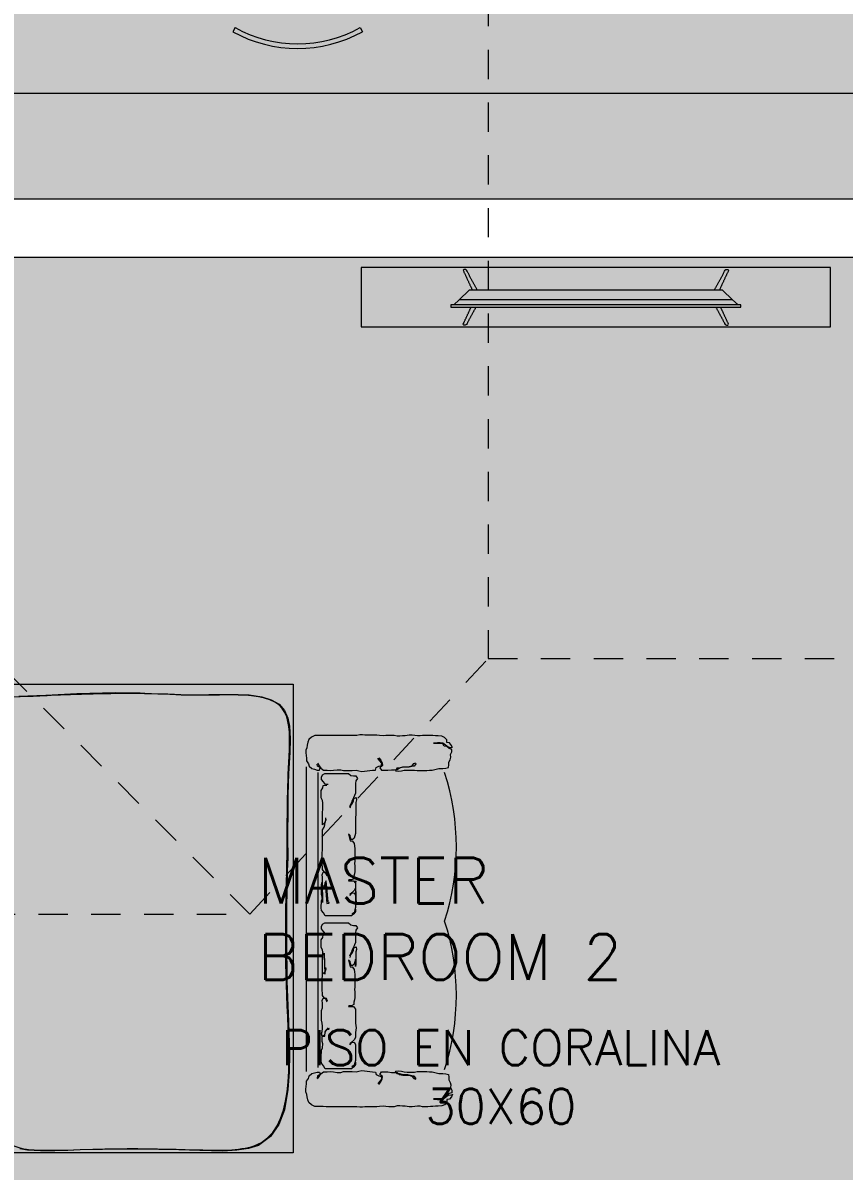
# Model space of a CAD drawing. Header units: metres. Extents: x 113 to 2416, y -346 to 476.
# Drawn here: x 225.096 to 228.595, y -165.325 to -160.429 of the extents above; entities that cross this region are included whole.
import ezdxf

# ---------------------------------------------------------------- set-up
doc = ezdxf.new("R2010")
doc.units = ezdxf.units.M
doc.linetypes.add('0', pattern=[0])
doc.linetypes.add('HIDDEN2', pattern=[0.1875, 0.125, -0.0625])
doc.layers.get('0').update_dxf_attribs({"color": 250, "linetype": '0', "lineweight": 20})
for name, color, linetype, lineweight in [('A-WALL', 250, 'Continuous', 20), ('baños', 140, 'Continuous', 0), ('MOBILIARIOS', 252, 'Continuous', 0), ('SE-3', 253, 'Continuous', 5), ('textos', 7, 'Continuous', 0)]:
    doc.layers.add(name, color=color, linetype=linetype, lineweight=lineweight)
doc.layers.add('Techos 1', color=7, linetype='HIDDEN2', lineweight=9, true_color=0x42391a)
doc.styles.get("Standard").update_dxf_attribs({"font": 'arial.ttf', "height": 0.1875})

# ---------------------------------------------------------------- blocks, each defined once
blk = doc.blocks.new('A$Ca3ef8f56')
at = {"layer": 'MOBILIARIOS'}
for p, q in [((0.003195403097095095, 0.1527033372694859), (0.003195403097322469, 1.451924246139242)), ((0.05319540309727699, 0.1693901862818166), (0.05319540309727699, 1.42835933106835))]:
    blk.add_line(p, q, dxfattribs=at)
for points in [[(0.6248771440950236, 1.532406710350187), (0.6212087240223241, 1.543400731105066), (0.6126485956714873, 1.554394632366893), (0.6016430946962714, 1.555616243334953), (0.6004202880052958, 1.56661014459678), (0.5906373529634834, 1.577604165351659), (0.5796318519882675, 1.582490370245068), (0.5637348834920317, 1.583711861720076), (0.5527291417594711, 1.583711861720076), (0.5417234000269104, 1.584933472688135), (0.5307178990516945, 1.584933472688135), (0.5197121573189065, 1.586154964163143), (0.49770091461113, 1.586154964163143), (0.4866954136359141, 1.583711861720076), (0.4756896719031261, 1.583711861720076), (0.4646841709279101, 1.584933472688135), (0.4536784291953495, 1.587376575138478), (0.4402270740808376, 1.587376575138478), (0.4231072988938536, 1.583711861720076), (0.4121015571612929, 1.583711861720076), (0.401096056186077, 1.582490370245068), (0.3888675077625408, 1.582490370245068), (0.3766389593390045, 1.586154964163143), (0.3534049099402523, 1.586154964163143), (0.3411766022740608, 1.584933472688135), (0.3301708605415001, 1.583711861720076), (0.3142738920452643, 1.584933472688135), (0.3032681503127037, 1.587376575138478), (0.2519085839941795, 1.587376575138478), (0.2409030830189636, 1.588598066613486), (0.2298973412864029, 1.588598066613486), (0.2176687928628667, 1.586154964163143), (0.08682414330627353, 1.586154964163143), (0.07459559488273726, 1.584933472688135), (0.03913299706067619, 1.584933472688135), (0.02445883525518866, 1.578825656826666), (0.01223052758922449, 1.567831755564839), (0.008561866759180248, 1.55683773480996), (0.00611625337745636, 1.544622222580074), (0.003670399238160371, 1.533628321318247), (1.979165688226203e-06, 1.522634300563368), (1.979165688226203e-06, 1.511640399301541), (0.001224785856436483, 1.500646378546662), (0.002447592547412114, 1.488430866316776), (0.002447592547412114, 1.477436965054949), (0.01100748014090414, 1.465221452825062), (0.01467614097094838, 1.454227432070184), (0.02568188270350902, 1.444455022283364), (0.03668738367872493, 1.442011919840297), (0.04769312541151294, 1.438347325914947), (0.05869862638672885, 1.438347325914947), (0.06114423976845274, 1.449341227176774), (0.05013873879323683, 1.454227432070184), (0.04769312541151294, 1.463999841857003)], [(0.4707984451396783, 1.46644294430007), (0.4622383167888415, 1.455449043038243), (0.4512328158136256, 1.454227432070184), (0.4341127998690695, 1.450562838144833), (0.4231072988938536, 1.450562838144833), (0.4108787504703173, 1.449341227176774), (0.3998732494951014, 1.445676633258699), (0.3876447010715651, 1.445676633258699), (0.3827532335507726, 1.434682612496545), (0.3949817819743089, 1.433461121021537), (0.4072103303978452, 1.434682612496545), (0.4194386380638093, 1.437125714946887), (0.4316671864873456, 1.438347325914947), (0.4634613642371619, 1.438347325914947), (0.4744668652123778, 1.43590422347188), (0.5160437372464344, 1.43590422347188), (0.5270492382216503, 1.437125714946887), (0.5380549799542109, 1.437125714946887), (0.555174755141195, 1.442011919840297), (0.5674033035647312, 1.444455022283364), (0.5845230787517153, 1.444455022283364), (0.5967516271752515, 1.445676633258699), (0.6077573689080396, 1.449341227176774), (0.6089801755987878, 1.460335247931653), (0.6089801755987878, 1.47132914919348), (0.6150944498105559, 1.482323169948359), (0.6175400631922798, 1.493317071210186), (0.6163172565015316, 1.504311091965064), (0.6224315307132997, 1.515304993226891), (0.6224315307132997, 1.52629901398177), (0.6114257889805117, 1.529963607899845), (0.6004202880052958, 1.538514526211657), (0.5894145462727352, 1.539736017686664), (0.5845230787517153, 1.550730038441543), (0.5735175777764994, 1.55195152991655), (0.544169254165979, 1.55195152991655)], [(0.544169254165979, 1.554394632366893), (0.5612890293529631, 1.555616243334953), (0.5722947710855237, 1.555616243334953), (0.5845230787517153, 1.554394632366893), (0.5955288204845033, 1.545843833548133), (0.6065345622170639, 1.537292915243597), (0.6175400631922798, 1.534849812793254), (0.6212087240223241, 1.534849812793254)], [(0.05013873879323683, 1.467664555268129), (0.05625301300500496, 1.45667053451325), (0.06359009390752135, 1.445676633258699), (0.07581864233105762, 1.437125714946887), (0.09049280413631777, 1.437125714946887), (0.1063897726325536, 1.43590422347188), (0.1173952736077695, 1.437125714946887), (0.13329248286135, 1.439568817389954), (0.1491894513573584, 1.439568817389954), (0.1601949523325743, 1.43590422347188), (0.1981034042941587, 1.43590422347188), (0.2152231794811428, 1.437125714946887), (0.2262286804563587, 1.434682612496545), (0.238457228879895, 1.432239510053478), (0.2506857773034312, 1.433461121021537), (0.2616912782786471, 1.434682612496545), (0.2726970200112078, 1.43590422347188), (0.2837025209864237, 1.437125714946887), (0.2971538761009356, 1.438347325914947), (0.2995997302400042, 1.449341227176774), (0.3106052312152201, 1.454227432070184), (0.3216109729480081, 1.45667053451325), (0.324056586329732, 1.467664555268129), (0.3142738920452643, 1.478658456529956), (0.306936811142748, 1.488430866316776)], [(0.3106052312152201, 1.490873968759843), (0.3203881662570325, 1.479880067505292), (0.3252793930204803, 1.468886046743137), (0.3265021997114559, 1.457892145488586), (0.31549669873624, 1.448119735701766), (0.3228337796387564, 1.437125714946887), (0.3497364898675528, 1.437125714946887), (0.3656334583637886, 1.439568817389954), (0.3778620067873248, 1.439568817389954), (0.3888675077625408, 1.44079042836529), (0.3998732494951014, 1.448119735701766), (0.4133246046093859, 1.451784329619841), (0.4402270740808376, 1.451784329619841), (0.4524556225043739, 1.455449043038243), (0.4597927034071176, 1.46644294430007), (0.4695753976913579, 1.468886046743137)], [(0.09463840531969936, 1.37715253886563), (0.08440164263237193, 1.37715253886563), (0.07587112743811986, 1.387378437219013), (0.06734061224386778, 1.397604216072068), (0.06734061224386778, 1.407830114425451), (0.0707528664731285, 1.418055893285782), (0.08098962916045593, 1.42316878271231), (0.1821729610828129, 1.42316878271231), (0.1924097237703677, 1.414647260498896), (0.2026462457003504, 1.412943003851979), (0.2128830083876778, 1.412943003851979), (0.2197075168459719, 1.402717224998923), (0.2128830083876778, 1.392491326645541), (0.2111770016517198, 1.38056117164524), (0.2111770016517198, 1.339657817225088), (0.2077647474226865, 1.329432038364757), (0.2026462457003504, 1.319206140011374), (0.197527984735359, 1.308980361158319), (0.1941157305060983, 1.298754582297988), (0.188997469541107, 1.288528683944605), (0.1855852153120736, 1.281711418378109)], [(0.08440164263237193, 1.233990917884512), (0.08440164263237193, 1.223765019531129), (0.08098962916045593, 1.213539240670798), (0.0707528664731285, 1.205017718457384), (0.0707528664731285, 1.257851227877836), (0.0724588732090865, 1.271485639517778), (0.0724588732090865, 1.298754582297988), (0.0707528664731285, 1.308980361158319), (0.06563460550813716, 1.319206140011374), (0.06563460550813716, 1.351587972225389), (0.0724588732090865, 1.361813870578771), (0.07416512070216186, 1.372039649431827), (0.08440164263237193, 1.373744025571796), (0.08952014435470801, 1.373744025571796)], [(0.188997469541107, 1.276598528951581), (0.1924097237703677, 1.286824427304964), (0.1992342322284344, 1.297050206158019), (0.2026462457003504, 1.307276104511402), (0.2043524931936531, 1.317501883371733), (0.2145892558809805, 1.320910516158619), (0.2162952626169385, 1.310684617805236), (0.2128830083876778, 1.300458838944905), (0.2128830083876778, 1.247625329524453), (0.2111770016517198, 1.237399550671398), (0.2111770016517198, 1.167522996824118), (0.2094707541586445, 1.157297098470735), (0.2060584999293837, 1.147071319610404), (0.195821977999401, 1.13854979739699), (0.190703476277065, 1.148775576257322), (0.188997469541107, 1.159001474610704), (0.1821729610828129, 1.165818740177201)], [(0.09293239858374136, 0.9902751674962929), (0.08781389686140528, 1.000501065849676), (0.07757737493142258, 1.003909698636562), (0.0707528664731285, 1.014135477489617), (0.0707528664731285, 1.024361256349948), (0.06904661897982578, 1.034587154703331), (0.06904661897982578, 1.085716287983814), (0.0707528664731285, 1.095942186337197), (0.0707528664731285, 1.182861784604029), (0.07757737493142258, 1.194791820104001), (0.08098962916045593, 1.205017718457384), (0.08269563589641393, 1.215243497317715), (0.08610789012544728, 1.227173652318015), (0.08610789012544728, 1.228878028457984)], [(0.1821729610828129, 1.164114364037232), (0.1855852153120736, 1.147071319610404), (0.188997469541107, 1.136845540757349), (0.1992342322284344, 1.13514116461738), (0.2060584999293837, 1.124915385757049), (0.2077647474226865, 1.114689487403666), (0.2094707541586445, 1.102759332410642), (0.2094707541586445, 1.049925942483242), (0.2077647474226865, 1.039700044129859), (0.2094707541586445, 1.029474265276804), (0.2094707541586445, 1.005613955276203), (0.2077647474226865, 0.9953880569228204), (0.2043524931936531, 0.9851622780697653), (0.2043524931936531, 0.9749364992094343), (0.1941157305060983, 0.9698234902898548), (0.1838789678187709, 0.9698234902898548), (0.1821729610828129, 0.9664148575029685), (0.2026462457003504, 0.9664148575029685), (0.2111770016517198, 0.9561890786426375), (0.2111770016517198, 0.8965384231560165), (0.2128830083876778, 0.8863125248026336), (0.2145892558809805, 0.8760867459423025), (0.2128830083876778, 0.9658608475874644), (0.2111770016517198, 0.9556350687344093), (0.2111770016517198, 0.9351833915206953), (0.2060584999293837, 0.9249574931673124), (0.195821977999401, 0.9147317143142573), (0.1872912220478042, 0.9079144487404847)], [(0.09463840531969936, 0.8760867459423025), (0.08610789012544728, 0.9658608475874644), (0.08098962916045593, 0.9556350687344093), (0.07928338166715321, 0.9454091703810263), (0.06904661897982578, 0.9402962809544988), (0.06734061224386778, 0.9505221793078817), (0.06904661897982578, 0.9607479581609368), (0.0707528664731285, 0.8726781131626922), (0.0707528664731285, 0.8829038920157473), (0.06904661897982578, 0.8965384231560165), (0.06734061224386778, 0.9084685781490407), (0.06734061224386778, 0.9493718130761408), (0.0707528664731285, 0.961301968076441), (0.0707528664731285, 0.981753645282879), (0.06904661897982578, 0.991979543636262), (0.07416512070216186, 1.002205322496593), (0.08440164263237193, 1.000501065849676), (0.08781389686140528, 0.9902751674962929), (0.08952014435470801, 0.9868665347166825)], [(0.2111770016517198, 0.8448551604669774), (0.2111770016517198, 0.8346293816066463), (0.2043524931936531, 0.8244034832532634), (0.1941157305060983, 0.8158819610471255), (0.08269563589641393, 0.8158819610471255), (0.07587112743811986, 0.8295163726870669), (0.06734061224386778, 0.8397422710404499), (0.06563460550813716, 0.8499680498935049), (0.06563460550813716, 0.8601939482468879), (0.06734061224386778, 0.8704197271072189), (0.06734061224386778, 0.8806456254606019), (0.0707528664731285, 0.890871404313657), (0.0724588732090865, 0.9079144487404847), (0.06904661897982578, 0.9181403470938676), (0.06904661897982578, 0.9385920243075816), (0.08098962916045593, 0.9402962809544988), (0.08269563589641393, 0.9590437015140196), (0.08952014435470801, 0.8692694803758059), (0.09975690704203544, 0.8709737370154471), (0.09805065954873271, 0.8743823698023334)], [(0.1872912220478042, 0.9028015593139571), (0.195821977999401, 0.9130274576673401), (0.2060584999293837, 0.9147317143142573), (0.2111770016517198, 0.9045058159608743), (0.2111770016517198, 0.851672426033474), (0.2094707541586445, 0.8414465276800911), (0.2060584999293837, 0.831220748827036), (0.195821977999401, 0.8244034832532634)], [(0.09463840531969936, 0.7399965342920041), (0.08440164263237193, 0.7399965342920041), (0.07587112743811986, 0.750222432645387), (0.06734061224386778, 0.7604482115057181), (0.06734061224386778, 0.770674109859101), (0.0707528664731285, 0.7808998887194321), (0.08098962916045593, 0.7860127781459596), (0.1821729610828129, 0.7860127781459596), (0.1924097237703677, 0.7774912559325458), (0.2026462457003504, 0.7757869992856286), (0.2128830083876778, 0.7757869992856286), (0.2197075168459719, 0.7655612204325735), (0.2128830083876778, 0.7553353220791905), (0.2111770016517198, 0.7434051670788904), (0.2111770016517198, 0.7025018126587383), (0.2077647474226865, 0.6922760337984073), (0.2026462457003504, 0.6820501354450244), (0.197527984735359, 0.6718243565919693), (0.1941157305060983, 0.6615985777316382), (0.188997469541107, 0.6513726793782553), (0.1855852153120736, 0.6445554138117586)], [(0.08440164263237193, 0.5968349133181619), (0.08440164263237193, 0.5866090149647789), (0.08098962916045593, 0.5763832361044479), (0.0707528664731285, 0.567861713891034), (0.0707528664731285, 0.6206952233114862), (0.0724588732090865, 0.6343296349514276), (0.0724588732090865, 0.6615985777316382), (0.0707528664731285, 0.6718243565919693), (0.06563460550813716, 0.6820501354450244), (0.06563460550813716, 0.7144319676590385), (0.0724588732090865, 0.7246578660124214), (0.07416512070216186, 0.7348836448654765), (0.08440164263237193, 0.7365880210054456), (0.08952014435470801, 0.7365880210054456)], [(0.09293239858374136, 0.4531191629284876), (0.08781389686140528, 0.4633450612818706), (0.07757737493142258, 0.4667536940687569), (0.0707528664731285, 0.4769794729290879), (0.0707528664731285, 0.487205251782143), (0.06904661897982578, 0.497431150135526), (0.06904661897982578, 0.548560283416009), (0.0707528664731285, 0.558786181769392), (0.0707528664731285, 0.6457057800362236), (0.07757737493142258, 0.6576358155434718), (0.08098962916045593, 0.567861713891034), (0.08269563589641393, 0.5780874927513651), (0.08610789012544728, 0.5900176477516652), (0.08610789012544728, 0.5917220238916343)], [(0.188997469541107, 0.6394425243852311), (0.1924097237703677, 0.649668422738614), (0.1992342322284344, 0.6598942015916691), (0.2026462457003504, 0.6701200999450521), (0.2043524931936531, 0.6803458788053831), (0.2145892558809805, 0.6837545115849935), (0.2162952626169385, 0.6735286132316105), (0.2128830083876778, 0.6633028343785554), (0.2128830083876778, 0.6104693249581032), (0.2111770016517198, 0.6002435461050482), (0.2111770016517198, 0.6303669922563131), (0.2094707541586445, 0.6201410939029302), (0.2060584999293837, 0.6099153150498751), (0.195821977999401, 0.6013937928364612), (0.190703476277065, 0.6116195716895163), (0.188997469541107, 0.6218454700428993), (0.1821729610828129, 0.6286627356166719)], [(0.1821729610828129, 0.6269583594694268), (0.1855852153120736, 0.6099153150498751), (0.188997469541107, 0.599689536189544), (0.1992342322284344, 0.5979851600495749), (0.2060584999293837, 0.5877593811892439), (0.2077647474226865, 0.5775334828358609), (0.2094707541586445, 0.5656033278428367), (0.2094707541586445, 0.5127699379154365), (0.2077647474226865, 0.5025440395620535), (0.2094707541586445, 0.4923182607089984), (0.2094707541586445, 0.4684579507156741), (0.2077647474226865, 0.4582320523622911), (0.2043524931936531, 0.4480062735019601), (0.2043524931936531, 0.437780494648905), (0.1941157305060983, 0.4326674857220496), (0.1838789678187709, 0.4326674857220496), (0.1821729610828129, 0.4292588529351633), (0.2026462457003504, 0.4292588529351633), (0.2111770016517198, 0.4190330740821082), (0.2111770016517198, 0.3593824185882113), (0.2128830083876778, 0.3491565202348283), (0.2145892558809805, 0.3389307413744973), (0.2128830083876778, 0.3287048430211144), (0.2111770016517198, 0.3184790641680593), (0.2111770016517198, 0.2980273869543453), (0.2060584999293837, 0.2878014886009623), (0.195821977999401, 0.2775757097479072), (0.1872912220478042, 0.2707584441741346)], [(0.09463840531969936, 0.3389307413744973), (0.08610789012544728, 0.3287048430211144), (0.08098962916045593, 0.3184790641680593), (0.07928338166715321, 0.3082531658146763), (0.06904661897982578, 0.3031402763808728), (0.06734061224386778, 0.3133661747415317), (0.06904661897982578, 0.3235919535945868), (0.0707528664731285, 0.335522108594887), (0.0707528664731285, 0.345747887447942), (0.06904661897982578, 0.3593824185882113), (0.06734061224386778, 0.3713125735885114), (0.06734061224386778, 0.4122158085083356), (0.0707528664731285, 0.4241459635086358), (0.0707528664731285, 0.4445976407150738), (0.06904661897982578, 0.4548235390684567), (0.07416512070216186, 0.4650493179287878), (0.08440164263237193, 0.4633450612818706), (0.08781389686140528, 0.4531191629284876), (0.08952014435470801, 0.4497105301488773)], [(0.2111770016517198, 0.1925851407140726), (0.2111770016517198, 0.1823593618537416), (0.2043524931936531, 0.1721334635003586), (0.1941157305060983, 0.1636119412869448), (0.08269563589641393, 0.1636119412869448), (0.07587112743811986, 0.1772463529341621), (0.06734061224386778, 0.1874722512875451), (0.06563460550813716, 0.1976980301406002), (0.06563460550813716, 0.2230379436805379), (0.06734061224386778, 0.2332637225408689), (0.06734061224386778, 0.2434896208942519), (0.0707528664731285, 0.2537153997473069), (0.0724588732090865, 0.2707584441741346), (0.06904661897982578, 0.2809843425275176), (0.06904661897982578, 0.3014360197412316), (0.08098962916045593, 0.3031402763808728), (0.08269563589641393, 0.3218876969476696), (0.08952014435470801, 0.3321134758080007), (0.09975690704203544, 0.3338177324549179), (0.09805065954873271, 0.3372263652345282)], [(0.1872912220478042, 0.2656455547476071), (0.195821977999401, 0.27587145310099), (0.2060584999293837, 0.2775757097479072), (0.2111770016517198, 0.2673498113945243), (0.2111770016517198, 0.1994024062805693), (0.2094707541586445, 0.1891765079271863), (0.2060584999293837, 0.1789507290741312), (0.195821977999401, 0.1721334635003586)], [(0.6248771440950236, 0.05619262828258798), (0.6212087240223241, 0.0451986075277091), (0.6126485956714873, 0.03420470626588212), (0.6016430946962714, 0.03298309529782273), (0.6004202880052958, 0.02198919403599575), (0.5906373529634834, 0.01099517328111688), (0.5796318519882675, 0.006108968387707137), (0.5637348834920317, 0.00488747691269964), (0.5527291417594711, 0.00488747691269964), (0.5417234000269104, 0.003665865944640245), (0.5307178990516945, 0.003665865944640245), (0.5197121573189065, 0.002444374469632749), (0.49770091461113, 0.002444374469632749), (0.4866954136359141, 0.00488747691269964), (0.4756896719031261, 0.00488747691269964), (0.4646841709279101, 0.003665865944640245), (0.4536784291953495, 0.001222763494297396), (0.4402270740808376, 0.001222763494297396), (0.4231072988938536, 0.00488747691269964), (0.4121015571612929, 0.00488747691269964), (0.401096056186077, 0.006108968387707137), (0.3888675077625408, 0.006108968387707137), (0.3766389593390045, 0.002444374469632749), (0.3534049099402523, 0.002444374469632749), (0.3411766022740608, 0.003665865944640245), (0.3301708605415001, 0.00488747691269964), (0.3142738920452643, 0.003665865944640245), (0.3032681503127037, 0.001222763494297396), (0.2519085839941795, 0.001222763494297396), (0.2409030830189636, 1.272019289899617e-06), (0.2298973412864029, 1.272019289899617e-06), (0.2176687928628667, 0.002444374469632749), (0.08682414330627353, 0.002444374469632749), (0.07459559488273726, 0.003665865944640245), (0.03913299706067619, 0.003665865944640245), (0.02445883525518866, 0.00977368180610938), (0.01223052758922449, 0.02076758306793636), (0.008561866759180248, 0.03176160382281523), (0.00611625337745636, 0.0439771160527016), (0.003670399238160371, 0.05497101731452858), (1.979165688226203e-06, 0.06596503806940746), (1.979165688226203e-06, 0.07695893933123443), (0.001224785856436483, 0.08795296008611331), (0.002447592547412114, 0.1001684723159997), (0.002447592547412114, 0.1111623735778267), (0.01100748014090414, 0.123377885807713), (0.01467614097094838, 0.1343719065625919), (0.02568188270350902, 0.1441443163494114), (0.03668738367872493, 0.1465874187924783), (0.04769312541151294, 0.1502520127178286), (0.05869862638672885, 0.1502520127178286), (0.06114423976845274, 0.1392581114560016), (0.05013873879323683, 0.1343719065625919), (0.04769312541151294, 0.1245994967757724)], [(0.05013873879323683, 0.1209347833646461), (0.05625301300500496, 0.131928804119525), (0.06359009390752135, 0.142922705374076), (0.07581864233105762, 0.151473623685888), (0.09049280413631777, 0.151473623685888), (0.1063897726325536, 0.1526951151608955), (0.1173952736077695, 0.151473623685888), (0.13329248286135, 0.1490305212428211), (0.1491894513573584, 0.1490305212428211), (0.1601949523325743, 0.1526951151608955), (0.1981034042941587, 0.1526951151608955), (0.2152231794811428, 0.151473623685888), (0.2262286804563587, 0.1539167261362309), (0.238457228879895, 0.1563598285792978), (0.2506857773034312, 0.1551382176112384), (0.2616912782786471, 0.1539167261362309), (0.2726970200112078, 0.1526951151608955), (0.2837025209864237, 0.151473623685888), (0.2971538761009356, 0.1502520127178286), (0.2995997302400042, 0.1392581114560016), (0.3106052312152201, 0.1343719065625919), (0.3216109729480081, 0.131928804119525), (0.324056586329732, 0.1209347833646461), (0.3142738920452643, 0.1099408821028192), (0.306936811142748, 0.1001684723159997)], [(0.3106052312152201, 0.09772536987293279), (0.3203881662570325, 0.1087192711274838), (0.3252793930204803, 0.1197132918896386), (0.3265021997114559, 0.1307071931441897), (0.31549669873624, 0.1404796029310091), (0.3228337796387564, 0.151473623685888), (0.3497364898675528, 0.151473623685888), (0.3656334583637886, 0.1490305212428211), (0.3778620067873248, 0.1490305212428211), (0.3888675077625408, 0.1478089102674858), (0.3998732494951014, 0.1404796029310091), (0.4133246046093859, 0.1368150090129348), (0.4402270740808376, 0.1368150090129348), (0.4524556225043739, 0.1331502955945325), (0.4597927034071176, 0.1221563943327055), (0.4695753976913579, 0.1197132918896386)], [(0.4707984451396783, 0.1221563943327055), (0.4622383167888415, 0.1331502955945325), (0.4512328158136256, 0.1343719065625919), (0.4341127998690695, 0.1380365004879422), (0.4231072988938536, 0.1380365004879422), (0.4108787504703173, 0.1392581114560016), (0.3998732494951014, 0.142922705374076), (0.3876447010715651, 0.142922705374076), (0.3827532335507726, 0.1539167261362309), (0.3949817819743089, 0.1551382176112384), (0.4072103303978452, 0.1539167261362309), (0.4194386380638093, 0.151473623685888), (0.4316671864873456, 0.1502520127178286), (0.4634613642371619, 0.1502520127178286), (0.4744668652123778, 0.1526951151608955), (0.5160437372464344, 0.1526951151608955), (0.5270492382216503, 0.151473623685888), (0.5380549799542109, 0.151473623685888), (0.555174755141195, 0.1465874187924783), (0.5674033035647312, 0.1441443163494114), (0.5845230787517153, 0.1441443163494114), (0.5967516271752515, 0.142922705374076), (0.6077573689080396, 0.1392581114560016), (0.6089801755987878, 0.1282640907011228), (0.6089801755987878, 0.1172701894392958), (0.6150944498105559, 0.1062761686844169), (0.6175400631922798, 0.09528226742258994), (0.6163172565015316, 0.08428824666771106), (0.6224315307132997, 0.07329434540588409), (0.6224315307132997, 0.06230032465100521), (0.6114257889805117, 0.05863573073293082), (0.6004202880052958, 0.05008481242111884), (0.5894145462727352, 0.04886332094611134), (0.5845230787517153, 0.03786930019123247), (0.5735175777764994, 0.03664780871622497), (0.544169254165979, 0.03664780871622497)], [(0.544169254165979, 0.03420470626588212), (0.5612890293529631, 0.03298309529782273), (0.5722947710855237, 0.03298309529782273), (0.5845230787517153, 0.03420470626588212), (0.5955288204845033, 0.04275550508464221), (0.6065345622170639, 0.05130642338917824), (0.6175400631922798, 0.05374952583952108), (0.6212087240223241, 0.05374952583952108)]]:
    blk.add_lwpolyline(points, dxfattribs=at)
for centre in [(-0.3845845623553146, 1.110699940625636), (-0.3845845623553146, 0.4778993980071391)]:
    blk.add_arc(centre, 1.026091316848396, 342.0398837505684, 17.96011624943164, dxfattribs=at)
blk = doc.blocks.new('A$C58f5b6b7')
at = {"layer": 'MOBILIARIOS'}
for points in [[(1.069470840775466e-07, 0.2525811234954745), (2.000000106947084, 0.2525811234954745), (2.000000106947084, 0), (1.069470840775466e-07, 0)], [(0.3820001069470891, 0.1596185134729211), (0.3820001069470891, 0.1691435134729176), (1.618000106947079, 0.1691435134729176), (1.618000106947079, 0.1596185134729211)]]:
    blk.add_lwpolyline(points, close=True, dxfattribs=at)
for points in [[(1.605932393574449, 0.159519432846011), (1.582282151334311, 0.1371998092812277), (1.000000106947084, 0.1371998092812277), (0.4177180625598567, 0.1371998092812277), (0.3940678203197194, 0.159519432846011)], [(1.582282151334311, 0.1371998092812277), (1.539962872616115, 0.09726151347291534), (0.4600373412780527, 0.09726151347290113), (0.4177180625598567, 0.1371998092812277)]]:
    blk.add_lwpolyline(points, dxfattribs=at)
for points, degree in [([(0.4511645361125147, 0.2382135501685951, -0.004703474324619776), (0.446902711392795, 0.2460982481493375, -0.004703474324619776), (0.4415006584346202, 0.2460982481493375, -0.004703474324619776), (0.4324817371493168, 0.2460982481493375, -0.004703474324619776), (0.4368044720420698, 0.2370140929480868, -0.004703474324619776)], 3), ([(1.548835677781653, 0.2382135501685951, -0.004703474324619776), (1.553097502501373, 0.2460982481493375, -0.004703474324619776), (1.558499555459548, 0.2460982481493375, -0.004703474324619776), (1.567518476744851, 0.2460982481493375, -0.004703474324619776), (1.563195741852098, 0.2370140929480868, -0.004703474324619776)], 3), ([(0.4368044720420698, 0.2370140929480868, -0.004703474324619776), (0.452572019644947, 0.2030788032105022, -0.004703474324619776), (0.4683395672478241, 0.1691435134729176, -0.004703474324619776)], 2), ([(0.4884981539053115, 0.1691435134729176, -0.004703474324619776), (0.4698313450089131, 0.2036785318207563, -0.004703474324619776), (0.4511645361125147, 0.2382135501685951, -0.004703474324619776)], 2), ([(1.511502059988857, 0.1691435134729176, -0.004703474324619776), (1.530168868885255, 0.2036785318207563, -0.004703474324619776), (1.548835677781653, 0.2382135501685951, -0.004703474324619776)], 2), ([(1.563195741852098, 0.2370140929480868, -0.004703474324619776), (1.547428194249221, 0.2030788032105022, -0.004703474324619776), (1.531660646646344, 0.1691435134729176, -0.004703474324619776)], 2), ([(0.4368044720420698, 0.0171824033505743, -0.004703474324619776), (0.4554082793266616, 0.05722195841174482, -0.004703474324619776), (0.4740120866112534, 0.09726151347290113, -0.004703474324619776)], 2), ([(0.4950970879554575, 0.09726151347290113, -0.004703474324619776), (0.4731308120339577, 0.05662222980149068, -0.004703474324619776), (0.4511645361125147, 0.01598294613006601, -0.004703474324619776)], 2), ([(1.504903125938711, 0.09726151347291534), (1.52686940186021, 0.05662222980149068), (1.548835677781653, 0.01598294613006601)], 2), ([(1.563195741852098, 0.0171824033505743), (1.544591934567507, 0.05722195841174482), (1.525988127282915, 0.09726151347291534)], 2)]:
    blk.add_open_spline(points, degree=degree, dxfattribs=at)
for points in [[(0.4511645361125147, 0.01598294613006601, -0.004703474324619776), (0.446902711392795, 0.008098248149337905, -0.004703474324619776), (0.4415006577906411, 0.008098248149337905, -0.004703474324619776), (0.432481734999044, 0.008098248149337905, -0.004703474324619776), (0.4368044720420698, 0.0171824033505743, -0.004703474324619776)], [(1.548835677781653, 0.01598294613006601), (1.553097502501373, 0.008098248149337905), (1.558499556103527, 0.008098248149337905), (1.567518478895124, 0.008098248149337905), (1.563195741852098, 0.0171824033505743)]]:
    blk.add_open_spline(points, degree=3, knots=[-0.08544200803406514, -0.08544200803406514, -0.08544200803406514, -0.08544200803406514, -0.04272100910977372, 0, 0, 0, 0], dxfattribs=at)
blk = doc.blocks.new('PL BASE 2N NASAS 09')
at = {"layer": 'A-WALL'}
for p, q in [((173.3172601339304, -19.16170580496555), (179.327546298029, -19.16170580496556)), ((179.3275462980296, -19.41170580496559), (174.1875462980298, -19.41170580496559))]:
    blk.add_line(p, q, dxfattribs=at)
at = {"layer": 'MOBILIARIOS'}
blk.add_line((173.2472601382808, -18.71171164411949), (179.397546293817, -18.71171164411955), dxfattribs=at)
at = {"layer": 'Techos 1'}
for p, q in [((172.1942857632047, -18.31170580500334), (176.0975462980299, -22.21176698887071)), ((176.0975462980295, -22.2117669888706), (177.1135463058212, -21.12254776335566)), ((163.9475462980297, -22.21176698887071), (176.0975462980299, -22.21176698887071))]:
    blk.add_line(p, q, dxfattribs=at)
blk.add_lwpolyline([(180.5083658886492, -9.300908582120115), (177.1135463058211, -9.300908582120115), (177.1135463058212, -21.12254776335566), (180.5083658886493, -21.12254776335566)], close=True, dxfattribs=at)
at = {"layer": 'baños', "linetype": 'Continuous', "flags": 8}
for tag, p in [('MODELNUMBER', (167.1329024166141, -5.630616461235325, 2.857834639711941e-07)), ('TRADENAME', (167.1329024166694, -5.630658418648187, 2.857834639711941e-07)), ('MODELNUMBER', (168.3076463902173, -5.630616461235325, 2.857834639711941e-07)), ('TRADENAME', (168.3076463902726, -5.630658418648187, 2.857834639711941e-07)), ('MATERIAL', (167.132902416781, -5.630742991131916, 2.857834639711941e-07)), ('PRODUCT', (167.1329024167253, -5.630700704890165, 2.857834639711941e-07)), ('MATERIAL', (168.3076463903842, -5.630742991131916, 2.857834639711941e-07)), ('PRODUCT', (168.3076463903285, -5.630700704890165, 2.857834639711941e-07))]:
    blk.add_attdef(tag, p, '', height=2.537174511142602e-05, rotation=180.0000755047861, dxfattribs=at)
at = {"layer": 'baños', "linetype": 'Continuous'}
for tag, p, rotation in [('MODELNUMBER', (169.2428197568918, -19.70646632265289), 180.0000755047722), ('TRADENAME', (169.2427792151639, -19.70642399073245), 180.0000755047722), ('MATERIAL', (169.2430061964403, -19.70633932648513), 180.0000755047722), ('PRODUCT', (169.2430045678992, -19.70638165846137), 180.0000755047722), ('MODELNUMBER', (169.9523880079747, -19.70646632280497), 179.9999244952277), ('TRADENAME', (169.9523880080304, -19.7064239908311), 179.9999244952277), ('MATERIAL', (169.952388008142, -19.7063393268829), 179.9999244952277), ('PRODUCT', (169.9523880080861, -19.706381658857), 179.9999244952277)]:
    blk.add_attdef(tag, p, '', height=2.5399184405861e-05, rotation=rotation, dxfattribs=at)
at = {"layer": 'textos', "insert": (176.1313876409927, -22.49221098942247), "char_height": 0.195, "width": 2.24513121030127, "attachment_point": 7}
blk.add_mtext('{\\Fromans|c0;MASTER BEDROOM 2}', dxfattribs=at)
blk = doc.blocks.new('PL MUEBLES 2N NASAS 09')
at = {"layer": 'MOBILIARIOS'}
for p, q in [((225.9495237831448, 44.28551737678019), (225.9398109245213, 44.26803423125777)), ((226.4823831290751, 44.28551737678019), (226.4920959876986, 44.26803423125777))]:
    blk.add_line(p, q, dxfattribs=at)
blk.add_lwpolyline([(224.1973291136172, 41.48607317895833), (226.1973291136172, 41.48607317895833), (226.1973291136172, 39.48607317895833), (224.1973291136172, 39.48607317895833)], close=True, dxfattribs=at)
blk.add_lwpolyline([(225.0273052149211, 41.43397596012827), (225.1433863086378, 41.43876268358392), (225.2744221676664, 41.44541381296833), (225.4401543017742, 41.44922751896801), (225.5453627441667, 41.4478169701736), (225.5854860288796, 41.44614520863937), (225.6632240460993, 41.44447018194629), (225.7463416459028, 41.44027771747356), (225.7856281819393, 41.43944183670644), (225.837452397537, 41.44111359824067), (225.8859346998985, 41.44111359824067), (225.9628359684417, 41.44194947900778), (226.0092704385165, 41.43934714708863), (226.0636032063204, 41.43181768986691), (226.1037264910333, 41.4192696828836), (226.1379976164806, 41.40002809944483), (226.1597310623668, 41.37325379362549), (226.1747772941341, 41.34062832243715), (226.181464508253, 41.30632455939517), (226.183971366636, 41.25278247807504), (226.1822995631063, 41.19338270106736), (226.1797927047233, 41.14904183850312), (226.1772655204612, 41.10354184440613), (226.1755937169316, 41.060036862609), (226.1747569682551, 41.00900568874906), (226.1739219134018, 40.95880713049647), (226.1730851647254, 40.83331400002564), (226.1739219134018, 40.74547142082324), (226.1714133611957, 40.68774340534893), (226.1680697541363, 40.52824690648729), (226.1680697541363, 40.39354929210075), (226.169741557666, 40.21869674930335), (226.1773349672144, 40.04587840071722), (226.181513629127, 39.90867314402934), (226.1806785742737, 39.83086766435), (226.1747789879574, 39.75690854226313), (226.15973275619, 39.66990184382778), (226.1363275067741, 39.60799115935905), (226.100384577797, 39.55695998549911), (226.0493954170526, 39.51763767269646), (226.0064315907802, 39.50586677361324), (225.9562791787123, 39.49833731639146), (225.8977660551726, 39.49331876662993), (225.7991313407431, 39.49666555485724), (225.7091673074365, 39.49916993199887), (225.6239053274215, 39.5008416935331), (225.5311227722576, 39.50251345506738), (225.3843225004105, 39.50080577678145), (225.2898664478938, 39.49913401524723), (225.2367904969278, 39.49659698651281), (225.1816209804475, 39.49492522497943), (225.1197659436716, 39.49576110574569), (225.0654331758678, 39.49827201320674), (225.0316464838645, 39.50412970889423)], dxfattribs=at)
for radius in [0.5686122742864268, 0.5486122742864268]:
    blk.add_arc((226.21595345611, 44.76509078811721), radius, 240.9453959009042, 299.0546040990957, dxfattribs=at)
for points, knots in [([(224.9436861139123, 41.4297600969554), (224.9436861139123, 41.4297600969554), (224.9436861139123, 41.4297600969554), (224.9436861139123, 41.4297600969554), (224.9420338358198, 41.42981060689036), (224.9071685672256, 41.4297600969554), (224.8372613601377, 41.45020024844101), (224.6654355186557, 41.45831961827319), (224.4583037812073, 41.47406393804423), (224.2276307482059, 41.45020024844101), (224.20190549638, 41.36472821121973), (224.2276307482059, 41.11475886155743), (224.2149522498141, 40.84360512869117), (224.2679212789772, 40.65457104298728), (224.2276307482059, 40.23305504500829), (224.2461541979852, 39.87142419331142), (224.212696734852, 39.5969180162276), (224.2276307482059, 39.49826613859725), (224.62003714471, 39.49826613859725), (224.8063702860357, 39.49826613859725), (224.9482102643817, 39.51809530297331), (224.9614956280338, 39.51809530297331), (224.9770010950265, 39.52995097205761), (225.04730779518, 39.49826613859725), (225.1119898417997, 39.49826613859725), (225.2329175843172, 39.49826613859725)], [2.895365809452833, 2.895365809452833, 2.895365809452833, 2.895365809452833, 2.896475167567581, 3.053535054920034, 3.138588007445891, 3.190251896581996, 3.293580315935915, 3.39368315210294, 3.686394424775318, 3.848283039240519, 3.942303397465387, 4.166996252122638, 4.499824392756644, 4.847406500465407, 5.433591404991118, 5.797125941466142, 6.09361335658, 6.186669111660371, 6.495546014505356, 6.666012804721912, 6.82845160720905, 7.05997283894692, 7.190876788833408, 7.299821814080406, 7.383927788051401, 7.383927788051401, 7.383927788051401, 7.383927788051401]), ([(226.1717311982551, 40.75429129200442), (226.1717311982542, 40.88620702473666), (226.1717311982542, 41.08187681407899), (226.1925000165203, 41.37843546987265), (226.0613407289796, 41.45020024844101), (225.783963712941, 41.43249425045273), (225.557835028135, 41.45020024844101), (225.1327707561661, 41.43756237047703), (225.0359892344869, 41.4297600969554), (224.9436614718585, 41.4297600969554)], [0, 0, 0, 0, 0.4182947798107781, 0.6340900995773628, 0.8776607844884763, 1.085184436150009, 1.239381938576903, 1.462689229624507, 1.680419468665177, 1.680419468665177, 1.680419468665177, 1.680419468665177]), ([(225.9204148485356, 39.49826613859725), (225.9594137327345, 39.5018313686226), (226.2118750317045, 39.52491107004952), (226.15566975023, 40.17899986069532), (226.1662917594716, 40.55946063177871), (226.1717311982542, 40.75429129200527)], [0, 0, 0, 0, 0.1176851511446992, 0.761840927958895, 1.437923567279961, 1.437923567279961, 1.437923567279961, 1.437923567279961])]:
    blk.add_open_spline(points, degree=3, knots=knots, dxfattribs=at)
blk.add_open_spline([(225.2329175843181, 39.49826613859725), (225.5397923601417, 39.51293336748152), (225.7270871109702, 39.49745954854016), (225.9204148485356, 39.49826613859725)], degree=3, dxfattribs=at)
blk.add_blockref('PL BASE 2N NASAS 09', (49.91427858474094, 62.7170073077223))
at = {"layer": 'MOBILIARIOS', "xscale": -1, "rotation": 180}
blk.add_blockref('A$C58f5b6b7', (226.487105895031, 43.26238860725545, 0.004703474324619776), dxfattribs=at)
at = {"layer": 'MOBILIARIOS'}
blk.add_blockref('A$Ca3ef8f56', (226.2509721575108, 39.68097313923867), dxfattribs=at)

msp = doc.modelspace()

# ---------------------------------------------------------------- hatches: boundary and pattern name
at = {"layer": 'SE-3', "true_color": 0xffc78f, "transparency": 33554483}
h = msp.add_hatch(color=31, dxfattribs=at)
h.dxf.hatch_style = 1
edge = h.paths.add_edge_path()
edge.add_arc((223.2515387183512, -153.3187442973524), 0.03999999999999204, 90.00000000073283, 180.0000000000407, ccw=False)
edge.add_line((223.2515387183507, -153.2787442973524), (224.1115818007206, -153.2787429502811))
edge.add_line((224.1115818007206, -153.2787429502811), (224.111581805986, -157.1767244413287))
edge.add_arc((225.1132907568083, -157.1770495084594), 1.001709003566557, 179.9814068008666, 269.8914106102088)
edge.add_line((225.1113922765843, -158.1787567129854), (227.4617713248447, -158.1787567129853))
edge.add_arc((227.4598399775431, -157.1769704962865), 1.001788078422856, 270.1104606054774, 359.4494055050743)
edge.add_line((228.4615818007209, -157.1865972177733), (228.4615818007209, -153.278746714695))
edge.add_line((228.4615818007209, -153.278746714695), (229.3222646413672, -153.278746714695))
edge.add_arc((229.3218248827499, -153.3187442972764), 0.03999999999997447, -4.069988790433854e-11, 89.37007949068101, ccw=False)
edge.add_line((229.3618248827499, -153.3187442972765), (229.3618248827599, -153.9887719656637))
edge.add_arc((229.4018248835271, -153.9887719649001), 0.04000000076717925, 180.0000010938258, 269.3562493071321)
edge.add_line((229.4013754702081, -154.0287694409335), (229.5198716215015, -154.0287719656637))
edge.add_arc((229.5217472232392, -153.9887377785289), 0.04007809902454353, 267.3176539956015, 359.2278813774735)
edge.add_line((229.5618216831693, -153.9892778551325), (229.5618241227145, -160.4684488162811))
edge.add_arc((229.521824875762, -160.4686942612294), 0.03999999999993311, 0.3515761973207386, 90.0000000000814)
edge.add_line((229.5218248757619, -160.4286942612295), (229.4015736389921, -160.4286950502347))
edge.add_arc((229.4018248755116, -160.4686942612296), 0.04000000000000464, 90.35987217179404, 180)
edge.add_line((229.3618248755116, -160.4686942612296), (229.36182488277, -161.1087219295421))
edge.add_arc((229.2918248827701, -161.1087219295422), 0.06999999999990791, -90.0000000001163, 6.969003152335063e-11, ccw=False)
edge.add_line((229.2918248827699, -161.1787219295421), (223.2815387186716, -161.1787219295421))
edge.add_arc((223.2815797011437, -161.108620161969), 0.07010177955259671, 182.3864141777092, 269.9665040911241, ccw=False)
edge.add_line((223.2115387186595, -161.1115391119667), (223.2115387256219, -160.4663201348901))
edge.add_line((223.2115387256219, -160.4663201348901), (223.1715387258411, -160.4286942612295))
edge.add_line((223.1715387258411, -160.4286942612295), (223.0515387255908, -160.4286942612296))
edge.add_line((223.0515387255908, -160.4286942612296), (223.023341418797, -160.440323292096))
edge.add_line((223.023341418797, -160.440323292096), (223.011539479556, -160.4684486667507))
edge.add_line((223.011539479556, -160.4684486667507), (223.0115611690518, -153.9901117284378))
edge.add_line((223.0115611690518, -153.9901117284378), (223.0515387257018, -154.0287719656637))
edge.add_line((223.0515387257018, -154.0287719656637), (223.1715387259345, -154.0287719656637))
edge.add_line((223.1715387259345, -154.0287719656637), (223.2115387259345, -153.9887719652109))
edge.add_line((223.2115387259345, -153.9887719652109), (223.2115387183512, -153.3187442973525))
h = msp.add_hatch(color=31, dxfattribs=at)
h.dxf.hatch_style = 1
edge = h.paths.add_edge_path()
edge.add_arc((229.3218248827729, -166.9887219294814), 0.03999999999629722, -90.00000000260547, 5.211006737226853e-09, ccw=False)
edge.add_line((229.3218248827711, -167.0287219294777), (224.1518248827708, -167.0287219294779))
edge.add_arc((224.1518248827708, -166.9887219294779), 0.03999999999999204, 180, 270, ccw=False)
edge.add_line((224.1118248827708, -166.9887219294779), (224.1118248827707, -161.468721929478))
edge.add_arc((224.1518248827707, -161.4687219294779), 0.03999999999999204, 89.9999999999593, 180.0000000000407, ccw=False)
edge.add_line((224.1518248827707, -161.4287219294779), (229.3218248827706, -161.4287219295246))
edge.add_arc((229.3218248827706, -161.4687219295246), 0.04000000000002046, 8.139977580867708e-11, 89.9999999999593, ccw=False)
edge.add_line((229.3618248827706, -161.4687219295245), (229.3618248827707, -162.388729725855))
edge.add_arc((229.4018248827708, -162.388729725855), 0.04000000000002046, 180.0000000000407, 269.9999999999593)
edge.add_line((229.4018248827707, -162.428729725855), (229.5218248828335, -162.428729725855))
edge.add_arc((229.5218018492036, -162.3887066923085), 0.0400230401744812, 270.0329742530128, 359.9670261198896)
edge.add_line((229.5618248827502, -162.388729725678), (229.5618248827708, -166.068729725855))
edge.add_arc((229.5218064581535, -166.0687481504723), 0.04001842885867887, 0.02637916775747118, 89.97362083224253)
edge.add_line((229.5218248827708, -166.028729725855), (229.401824882771, -166.028729725855))
edge.add_arc((229.4018248827709, -166.068729725855), 0.03999999999996362, 89.99999999991859, 180.0000000000814)
edge.add_line((229.361824882771, -166.0687297258551), (229.3618248827692, -166.9887219294777))

# ---------------------------------------------------------------- block references
msp.add_blockref('PL MUEBLES 2N NASAS 09', (0.05000000000006821, -204.7340234322988))

# ---------------------------------------------------------------- texts
at = {"layer": 'textos', "color": 5, "insert": (229.2521594850457, -165.1236881247855), "char_height": 0.15, "width": 4.239917131042262, "attachment_point": 9}
msp.add_mtext('\\pxqc;{\\Fromans|c0;PISO EN CORALINA ^J30X60}', dxfattribs=at)

doc.saveas('drawing.dxf')
